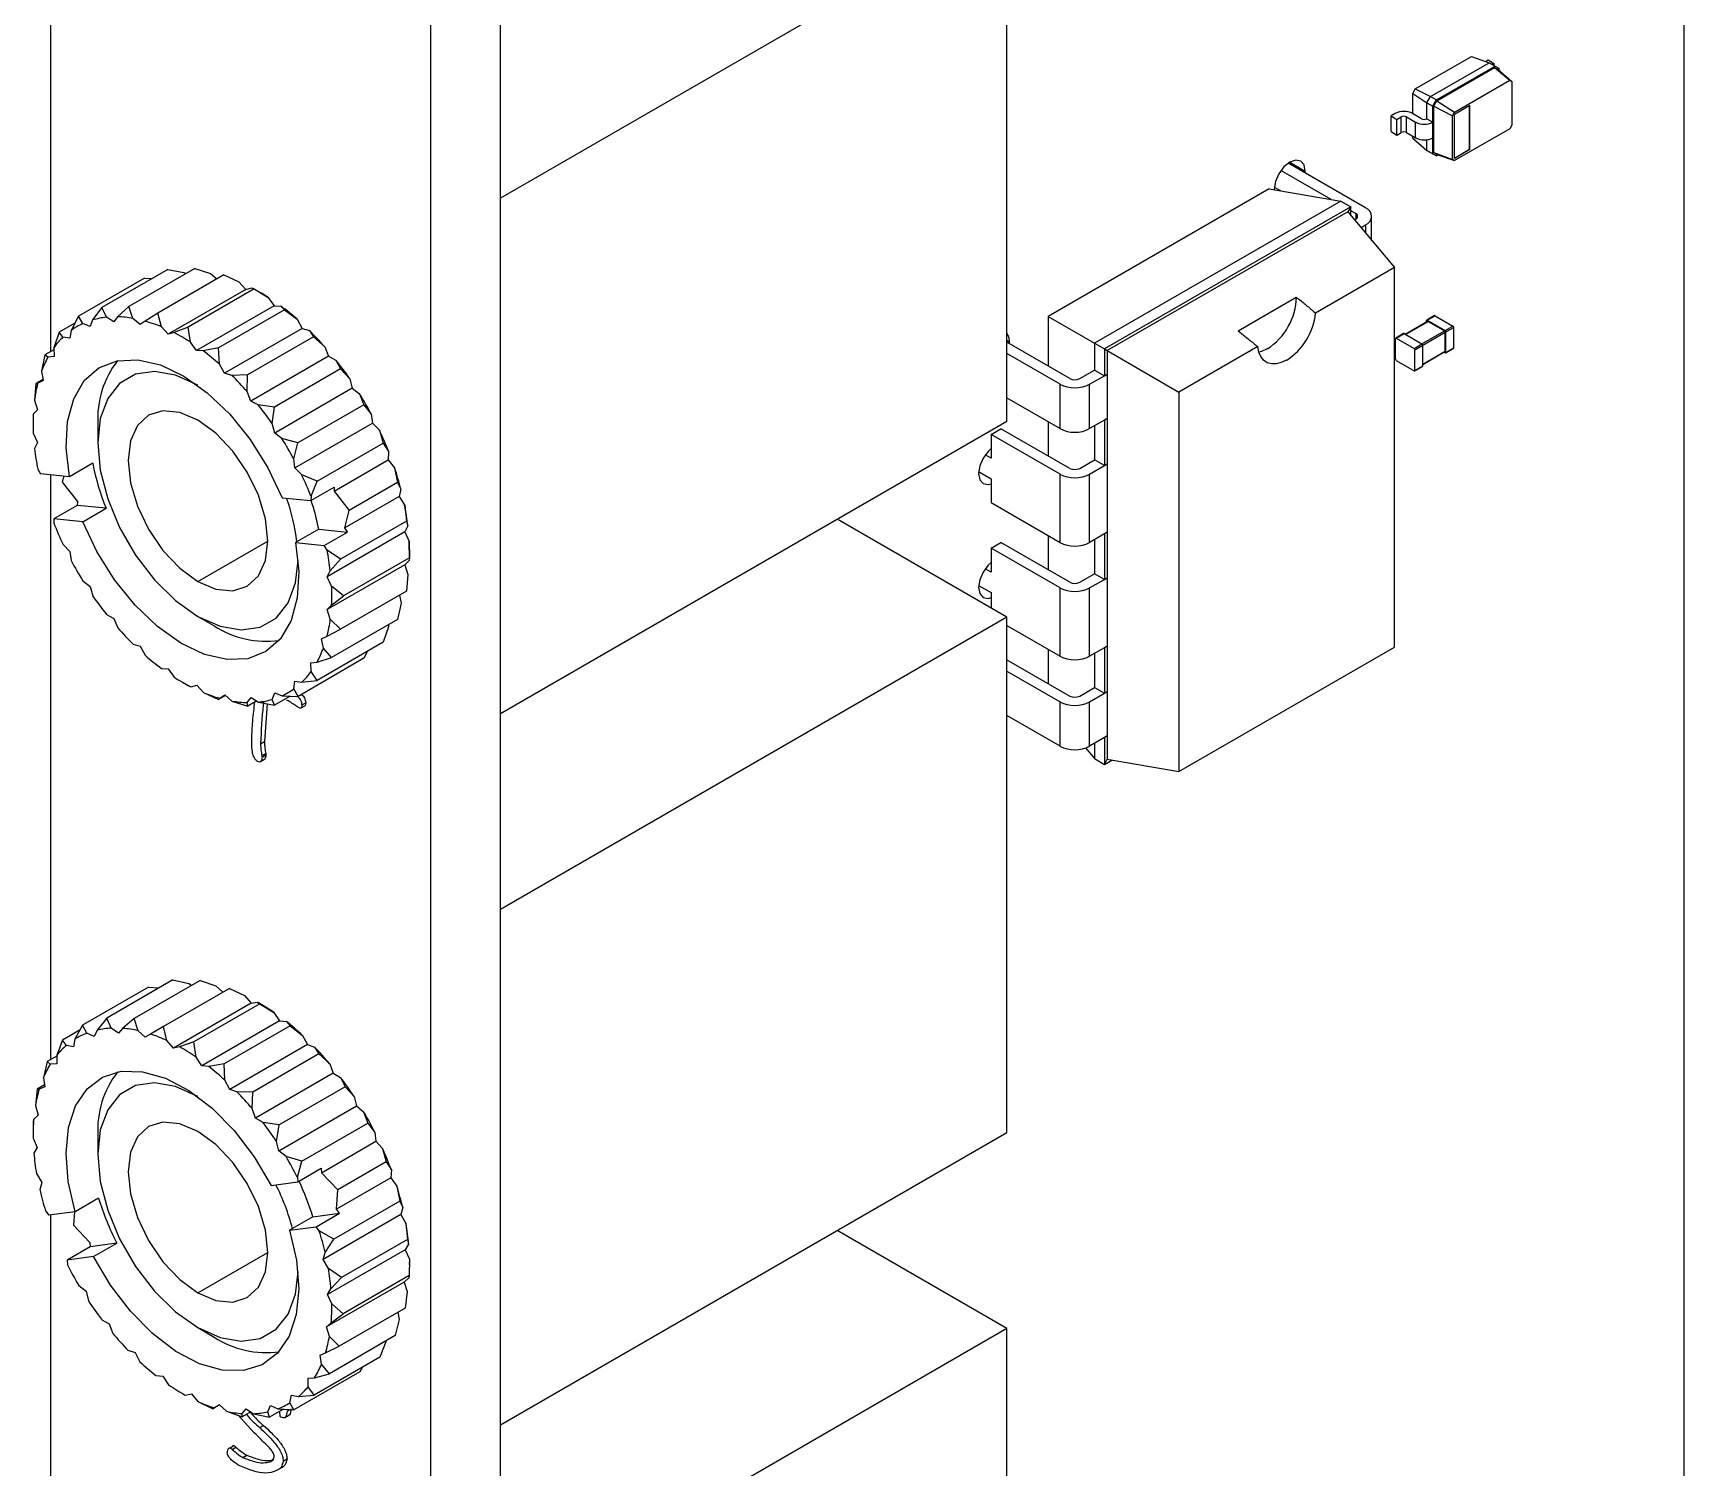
# Model space of a CAD drawing. Extents: x 399 to 630, y 430 to 560.
# Drawn here: x 398.61 to 428.7, y 500.9 to 527.05 of the extents above; entities that cross this region are included whole.
import ezdxf

# ---------------------------------------------------------------- set-up
doc = ezdxf.new("R2010")
doc.units = 0
doc.layers.get('0').update_dxf_attribs({"linetype": 'CONTINUOUS'})

msp = doc.modelspace()

# ---------------------------------------------------------------- linework, layer by layer
at = {"color": 7, "linetype": 'CONTINUOUS'}
for p, q in [((428.696, 543.038), (428.696, 483.928)), ((398.927, 535.855), (398.927, 521.243)), ((407.129, 430.399), (407.129, 535.324)), ((405.857, 482.331), (405.857, 531.936)), ((416.357, 529.367), (407.129, 524.04)), ((416.357, 519.976), (416.357, 529.367)), ((423.799, 526.032), (424.825, 526.624)), ((424.825, 526.624), (425.146, 526.511)), ((425.08, 526.534), (425.125, 526.56)), ((425.125, 526.56), (425.231, 526.499)), ((424.078, 525.895), (425.146, 526.511)), ((424.185, 525.834), (425.252, 526.45)), ((424.193, 525.818), (425.243, 526.424)), ((425.146, 526.511), (425.252, 526.45)), ((425.231, 526.499), (425.199, 526.481)), ((425.231, 526.499), (425.231, 526.462)), ((425.252, 526.45), (425.243, 526.424)), ((425.243, 526.424), (425.523, 526.19)), ((425.243, 526.424), (425.302, 526.391)), ((425.252, 526.45), (425.319, 526.411)), ((425.319, 526.411), (425.302, 526.391)), ((425.302, 526.391), (425.56, 526.169)), ((425.319, 526.411), (425.319, 526.376)), ((423.753, 525.952), (423.799, 526.032)), ((423.753, 525.952), (424.011, 525.778)), ((423.753, 525.581), (423.753, 525.952)), ((423.799, 526.032), (424.078, 525.895)), ((424.515, 525.608), (425.523, 526.19)), ((425.523, 526.19), (425.56, 526.169)), ((425.56, 526.169), (425.56, 525.372)), ((424.011, 525.778), (424.078, 525.895)), ((424.011, 525.778), (424.117, 525.717)), ((424.011, 525.489), (424.011, 525.778)), ((424.078, 525.895), (424.185, 525.834)), ((424.117, 525.717), (424.185, 525.834)), ((424.117, 525.717), (424.135, 525.717)), ((424.117, 525.427), (424.117, 525.717)), ((424.135, 525.717), (424.193, 525.818)), ((424.135, 525.717), (424.478, 525.544)), ((424.135, 525.438), (424.135, 525.717)), ((424.185, 525.834), (424.193, 525.818)), ((424.193, 525.818), (424.515, 525.608)), ((424.796, 525.73), (424.513, 525.566)), ((424.789, 524.933), (424.789, 525.726)), ((424.796, 524.929), (424.796, 525.73)), ((423.435, 525.585), (423.357, 525.54)), ((423.357, 525.54), (423.463, 525.478)), ((423.357, 525.254), (423.357, 525.54)), ((423.463, 525.478), (423.541, 525.523)), ((423.463, 525.193), (423.463, 525.478)), ((423.541, 525.238), (423.541, 525.523)), ((423.64, 525.523), (423.806, 525.427)), ((423.64, 525.238), (423.64, 525.523)), ((423.912, 525.489), (423.746, 525.585)), ((423.806, 525.142), (423.806, 525.427)), ((424.011, 525.489), (424.117, 525.427)), ((424.117, 525.427), (424.135, 525.438)), ((424.117, 525.142), (424.117, 525.427)), ((424.135, 525.152), (424.135, 525.438)), ((424.478, 525.544), (424.515, 525.608)), ((424.478, 524.747), (424.478, 525.544)), ((424.513, 524.766), (424.513, 525.566)), ((425.56, 525.372), (425.523, 525.308)), ((423.357, 525.254), (423.463, 525.193)), ((423.463, 525.193), (423.541, 525.238)), ((423.64, 525.238), (423.806, 525.142)), ((423.753, 525.135), (423.753, 525.172)), ((423.753, 525.135), (424.011, 524.913)), ((424.011, 524.913), (424.011, 525.108)), ((424.117, 525.142), (424.135, 525.152)), ((424.117, 524.852), (424.117, 525.142)), ((424.135, 524.872), (424.135, 525.152)), ((425.523, 525.308), (424.515, 524.726)), ((424.011, 524.913), (424.117, 524.852)), ((424.078, 524.874), (424.011, 524.913)), ((424.078, 524.874), (424.185, 524.813)), ((424.117, 524.852), (424.135, 524.872)), ((424.185, 524.813), (424.117, 524.852)), ((424.135, 524.872), (424.478, 524.747)), ((424.193, 524.838), (424.135, 524.872)), ((424.185, 524.813), (424.193, 524.838)), ((424.215, 524.831), (424.185, 524.813)), ((424.193, 524.838), (424.515, 524.726)), ((424.515, 524.726), (424.478, 524.747)), ((424.513, 524.774), (424.789, 524.933)), ((424.796, 524.929), (424.513, 524.766)), ((424.789, 524.933), (424.796, 524.929)), ((422.265, 524.02), (421.351, 524.548)), ((422.893, 523.865), (421.482, 524.68)), ((421.512, 524.699), (421.795, 524.535)), ((421.138, 524.215), (417.106, 521.887)), ((421.138, 524.215), (422.444, 523.989)), ((421.23, 524.244), (421.343, 524.179)), ((422.444, 523.989), (417.954, 521.397)), ((422.623, 523.886), (418.133, 521.294)), ((422.444, 523.989), (422.623, 523.886)), ((422.623, 523.886), (422.57, 523.794)), ((422.623, 523.73), (422.623, 523.886)), ((422.57, 523.794), (418.186, 521.263)), ((422.57, 523.794), (423.418, 522.776)), ((422.713, 523.762), (422.623, 523.813)), ((422.713, 523.762), (422.713, 523.658)), ((422.81, 523.506), (422.893, 523.554)), ((422.893, 523.554), (422.893, 523.407)), ((423.004, 523.273), (423.004, 523.71)), ((401.067, 522.743), (399.865, 522.049)), ((401.556, 522.763), (400.354, 522.069)), ((402.087, 522.642), (400.884, 521.949)), ((401.067, 522.743), (401.36, 522.687)), ((401.36, 522.687), (401.392, 522.668)), ((401.556, 522.763), (401.844, 522.668)), ((401.844, 522.668), (401.96, 522.569)), ((402.087, 522.642), (402.362, 522.515)), ((423.418, 522.776), (421.983, 521.947)), ((423.418, 515.857), (423.418, 522.776)), ((400.639, 522.584), (399.437, 521.89)), ((400.639, 522.584), (400.781, 522.578)), ((402.485, 522.379), (401.07, 521.563)), ((402.638, 522.387), (401.436, 521.693)), ((402.362, 522.515), (402.485, 522.379)), ((402.485, 522.379), (402.593, 522.408)), ((402.593, 522.408), (402.638, 522.387)), ((402.638, 522.387), (402.896, 522.234)), ((402.746, 522.325), (402.64, 522.386)), ((399.865, 522.049), (399.695, 521.822)), ((399.946, 521.871), (399.865, 522.049)), ((400.354, 522.069), (400.15, 521.879)), ((400.43, 521.852), (400.354, 522.069)), ((403.004, 522.079), (401.59, 521.263)), ((402.896, 522.234), (403.004, 522.079)), ((403.004, 522.079), (403.126, 522.074)), ((403.126, 522.074), (403.19, 522.006)), ((420.572, 521.627), (421.631, 522.239)), ((399.37, 521.762), (399.085, 521.598)), ((399.437, 521.89), (399.302, 521.632)), ((399.515, 521.755), (399.437, 521.89)), ((399.648, 521.703), (399.515, 521.755)), ((399.695, 521.822), (399.648, 521.703)), ((400.08, 521.787), (399.946, 521.871)), ((400.15, 521.879), (400.08, 521.787)), ((400.561, 521.74), (400.43, 521.852)), ((400.652, 521.801), (400.561, 521.74)), ((400.884, 521.949), (400.652, 521.801)), ((400.948, 521.699), (400.884, 521.949)), ((403.19, 522.006), (401.988, 521.312)), ((403.19, 522.006), (403.423, 521.835)), ((403.423, 521.835), (403.514, 521.668)), ((417.106, 521.887), (417.954, 521.397)), ((417.106, 521.887), (417.106, 520.985)), ((424.023, 521.795), (423.617, 521.56)), ((423.622, 521.557), (424.033, 521.794)), ((424.004, 521.784), (424.004, 521.81)), ((424.15, 521.901), (424.008, 521.819)), ((424.018, 521.818), (424.16, 521.9)), ((424.018, 521.818), (424.344, 521.63)), ((424.033, 521.794), (424.33, 521.622)), ((424.16, 521.9), (424.485, 521.712)), ((424.344, 521.63), (424.485, 521.712)), ((399.085, 521.598), (398.987, 521.316)), ((399.155, 521.51), (399.085, 521.598)), ((399.281, 521.49), (399.155, 521.51)), ((399.302, 521.632), (399.281, 521.49)), ((401.07, 521.563), (400.948, 521.699)), ((401.179, 521.592), (401.07, 521.563)), ((401.436, 521.693), (401.179, 521.592)), ((401.481, 521.417), (401.436, 521.693)), ((401.59, 521.263), (401.481, 521.417)), ((403.514, 521.668), (402.1, 520.852)), ((403.721, 521.514), (402.519, 520.82)), ((403.514, 521.668), (403.645, 521.629)), ((403.645, 521.629), (403.721, 521.514)), ((403.721, 521.514), (403.924, 521.334)), ((416.357, 521.453), (416.406, 521.425)), ((417.505, 520.755), (416.357, 521.417)), ((423.439, 521.108), (423.439, 521.483)), ((423.584, 521.574), (423.443, 521.493)), ((423.453, 521.492), (423.594, 521.573)), ((423.453, 521.492), (423.778, 521.304)), ((423.594, 521.573), (423.919, 521.385)), ((423.919, 521.385), (424.33, 521.622)), ((423.934, 521.361), (424.344, 521.598)), ((424.344, 521.255), (424.344, 521.598)), ((424.358, 521.606), (424.499, 521.688)), ((424.358, 521.23), (424.358, 521.606)), ((424.499, 521.312), (424.499, 521.688)), ((398.824, 521.184), (398.762, 520.887)), ((398.988, 521.278), (398.824, 521.184)), ((398.877, 521.143), (398.824, 521.184)), ((398.992, 521.158), (398.877, 521.143)), ((398.987, 521.316), (398.992, 521.158)), ((401.712, 521.258), (401.59, 521.263)), ((401.988, 521.312), (401.712, 521.258)), ((402.009, 521.019), (401.988, 521.312)), ((403.995, 521.161), (402.58, 520.345)), ((403.924, 521.334), (403.995, 521.161)), ((403.995, 521.161), (404.129, 521.09)), ((417.325, 520.651), (416.357, 521.21)), ((417.954, 521.397), (417.954, 520.91)), ((417.954, 521.397), (418.133, 521.294)), ((418.133, 521.294), (418.186, 521.263)), ((418.133, 521.294), (418.133, 520.807)), ((418.186, 521.263), (419.492, 520.509)), ((418.186, 521.263), (418.186, 520.837)), ((420.927, 521.338), (419.492, 520.509)), ((423.778, 521.304), (423.919, 521.385)), ((423.792, 521.279), (423.934, 521.361)), ((423.792, 520.904), (423.792, 521.279)), ((423.934, 520.985), (423.934, 521.361)), ((423.934, 521.018), (424.344, 521.255)), ((423.934, 521.011), (424.34, 521.246)), ((424.321, 521.235), (424.344, 521.222)), ((424.354, 521.221), (424.495, 521.303)), ((424.358, 521.23), (424.499, 521.312)), ((398.762, 520.887), (398.794, 520.718)), ((402.1, 520.852), (402.009, 521.019)), ((402.231, 520.813), (402.1, 520.852)), ((402.519, 520.82), (402.231, 520.813)), ((402.51, 520.518), (402.519, 520.82)), ((404.21, 520.93), (403.008, 520.236)), ((404.129, 521.09), (404.21, 520.93)), ((404.21, 520.93), (404.381, 520.751)), ((417.684, 520.755), (417.954, 520.91)), ((417.864, 520.651), (418.133, 520.807)), ((417.954, 520.91), (418.133, 520.807)), ((418.133, 520.807), (418.186, 520.837)), ((418.186, 520.837), (418.186, 520.028)), ((423.453, 521.083), (423.778, 520.896)), ((423.788, 520.895), (423.929, 520.976)), ((423.792, 520.904), (423.934, 520.985)), ((398.663, 520.664), (398.636, 520.361)), ((398.79, 520.737), (398.663, 520.664)), ((398.695, 520.67), (398.663, 520.664)), ((398.794, 520.718), (398.695, 520.67)), ((402.58, 520.345), (402.51, 520.518)), ((404.427, 520.579), (403.013, 519.762)), ((404.381, 520.751), (404.427, 520.579)), ((404.427, 520.579), (404.56, 520.478)), ((417.325, 519.842), (417.325, 520.651)), ((417.864, 519.842), (417.864, 520.651)), ((419.492, 520.509), (419.492, 513.591)), ((398.636, 520.361), (398.692, 520.187)), ((402.715, 520.274), (402.58, 520.345)), ((403.008, 520.236), (402.715, 520.274)), ((402.966, 519.935), (403.008, 520.236)), ((404.639, 520.276), (403.437, 519.583)), ((404.56, 520.478), (404.639, 520.276)), ((404.639, 520.276), (404.774, 520.107)), ((416.357, 520.401), (417.325, 519.842)), ((398.613, 520.108), (398.609, 520.058)), ((398.609, 520.059), (398.609, 519.937)), ((398.692, 520.187), (398.613, 520.108)), ((399.789, 519.924), (399.789, 519.581)), ((403.013, 519.762), (402.966, 519.935)), ((403.38, 519.126), (404.795, 519.942)), ((404.774, 520.107), (404.795, 519.942)), ((404.795, 519.942), (404.921, 519.816)), ((407.129, 514.649), (416.357, 519.976)), ((417.106, 519.969), (417.106, 519.347)), ((418.133, 519.998), (417.864, 519.842)), ((418.186, 520.028), (418.133, 519.998)), ((418.133, 519.998), (418.133, 519.168)), ((418.186, 520.028), (418.186, 519.199)), ((398.613, 519.758), (398.693, 519.587)), ((403.146, 519.661), (403.013, 519.762)), ((403.437, 519.583), (403.146, 519.661)), ((404.921, 519.816), (404.991, 519.579)), ((416.069, 519.738), (416.249, 519.841)), ((417.325, 519.013), (416.069, 519.738)), ((416.069, 519.738), (416.069, 519.302)), ((417.505, 519.116), (416.249, 519.841)), ((417.954, 519.894), (417.954, 519.272)), ((398.693, 519.587), (398.636, 519.479)), ((403.36, 519.291), (403.437, 519.583)), ((403.788, 518.885), (404.991, 519.579)), ((404.991, 519.579), (405.089, 519.428)), ((405.089, 519.428), (405.084, 519.276)), ((416.069, 519.302), (415.963, 519.363)), ((398.695, 519.102), (398.747, 519.017)), ((399.272, 518.965), (398.747, 519.017)), ((399.696, 519.21), (399.272, 518.965)), ((403.38, 519.126), (403.36, 519.291)), ((403.507, 518.999), (403.38, 519.126)), ((404.094, 518.705), (405.084, 519.276)), ((405.084, 519.276), (405.198, 519.129)), ((405.198, 519.129), (405.252, 518.863)), ((415.842, 519.06), (416.069, 518.929)), ((417.325, 517.768), (417.325, 519.013)), ((417.684, 519.116), (417.954, 519.272)), ((417.864, 519.013), (418.133, 519.168)), ((417.864, 517.768), (417.864, 519.013)), ((418.133, 519.168), (417.954, 519.272)), ((418.133, 519.168), (418.186, 519.199)), ((418.186, 519.199), (418.186, 517.954)), ((398.927, 518.999), (398.927, 508.344)), ((399.169, 518.976), (399.143, 518.867)), ((399.143, 518.867), (399.418, 518.515)), ((403.788, 518.885), (403.507, 518.999)), ((403.672, 518.532), (404.096, 518.777)), ((403.675, 518.612), (403.788, 518.885)), ((404.096, 518.777), (404.094, 518.705)), ((404.094, 518.705), (404.368, 518.353)), ((405.252, 518.863), (404.368, 518.353)), ((405.252, 518.863), (405.314, 518.74)), ((405.314, 518.74), (405.283, 518.607)), ((416.069, 518.929), (416.069, 518.493)), ((399.415, 518.443), (398.991, 518.198)), ((399.418, 518.515), (399.415, 518.443)), ((399.94, 518.391), (399.415, 518.443)), ((403.147, 518.584), (403.672, 518.532)), ((403.675, 518.612), (403.672, 518.532)), ((405.283, 518.607), (404.293, 518.035)), ((405.283, 518.607), (405.382, 518.444)), ((405.382, 518.444), (405.413, 518.157)), ((416.069, 518.493), (417.325, 517.768)), ((398.991, 518.198), (398.988, 518.118)), ((399.516, 518.146), (398.991, 518.198)), ((399.516, 518.146), (399.94, 518.391)), ((405.413, 518.157), (404.211, 517.463)), ((404.293, 518.035), (404.368, 518.353)), ((405.413, 518.157), (405.441, 518.068)), ((416.357, 516.404), (413.263, 518.19)), ((403.815, 518.009), (403.391, 517.765)), ((403.815, 518.009), (404.34, 517.958)), ((403.916, 517.713), (404.34, 517.958)), ((405.384, 517.959), (403.97, 517.143)), ((404.34, 517.958), (404.293, 518.035)), ((405.441, 518.068), (405.384, 517.959)), ((405.384, 517.959), (405.464, 517.788)), ((417.106, 517.895), (417.106, 517.273)), ((418.133, 517.924), (417.864, 517.768)), ((417.954, 517.82), (417.954, 517.198)), ((418.186, 517.954), (418.133, 517.924)), ((418.133, 517.924), (418.133, 517.094)), ((418.186, 517.954), (418.186, 517.125)), ((399.156, 517.731), (399.282, 517.604)), ((399.282, 517.604), (399.303, 517.439)), ((401.614, 517.058), (402.886, 517.793)), ((403.391, 517.765), (403.916, 517.713)), ((403.967, 517.628), (403.916, 517.713)), ((404.211, 517.463), (403.967, 517.628)), ((405.464, 517.788), (405.468, 517.489)), ((405.468, 517.487), (405.468, 517.61)), ((416.069, 517.664), (416.249, 517.767)), ((417.325, 516.939), (416.069, 517.664)), ((416.069, 517.664), (416.069, 517.228)), ((417.505, 517.042), (416.249, 517.767)), ((405.384, 517.359), (403.97, 516.543)), ((403.97, 517.143), (404.027, 517.251)), ((404.027, 517.251), (404.211, 517.463)), ((405.468, 517.489), (404.266, 516.795)), ((405.464, 517.439), (405.384, 517.359)), ((405.384, 517.359), (405.441, 517.185)), ((405.468, 517.489), (405.464, 517.439)), ((416.069, 517.228), (415.963, 517.289)), ((417.684, 517.042), (417.954, 517.198)), ((418.133, 517.094), (417.954, 517.198)), ((399.517, 517.069), (399.65, 516.968)), ((399.65, 516.968), (399.696, 516.795)), ((404.049, 516.972), (403.97, 517.143)), ((404.266, 516.795), (404.049, 516.972)), ((405.441, 517.185), (405.414, 516.883)), ((415.842, 516.986), (416.069, 516.855)), ((417.325, 515.694), (417.325, 516.939)), ((417.864, 516.939), (418.133, 517.094)), ((417.864, 515.694), (417.864, 516.939)), ((418.133, 517.094), (418.186, 517.125)), ((418.186, 517.125), (418.186, 515.88)), ((403.97, 516.543), (404.05, 516.622)), ((404.05, 516.622), (404.266, 516.795)), ((405.414, 516.883), (404.212, 516.189)), ((405.315, 516.659), (405.253, 516.363)), ((405.287, 516.809), (405.315, 516.659)), ((416.069, 516.855), (416.069, 516.57)), ((399.948, 516.456), (400.082, 516.385)), ((400.082, 516.385), (400.152, 516.212)), ((401.614, 516.421), (401.911, 516.25)), ((404.027, 516.369), (403.97, 516.543)), ((404.212, 516.189), (404.027, 516.369)), ((405.253, 516.363), (404.051, 515.669)), ((416.357, 516.404), (407.129, 511.077)), ((416.357, 507.014), (416.357, 516.404)), ((403.869, 516.012), (403.968, 516.06)), ((403.901, 515.843), (403.869, 516.012)), ((403.968, 516.06), (404.212, 516.189)), ((405.09, 516.23), (404.992, 515.949)), ((405.089, 516.268), (405.09, 516.23)), ((416.357, 516.253), (417.325, 515.694)), ((400.432, 515.917), (400.563, 515.878)), ((400.563, 515.878), (400.654, 515.711)), ((404.992, 515.949), (403.79, 515.255)), ((404.051, 515.669), (403.901, 515.843)), ((404.707, 515.784), (404.64, 515.657)), ((417.106, 515.821), (417.106, 515.199)), ((418.133, 515.85), (417.864, 515.694)), ((417.954, 515.746), (417.954, 515.124)), ((418.186, 515.88), (418.133, 515.85)), ((418.133, 515.85), (418.133, 515.02)), ((418.186, 515.88), (418.186, 515.051)), ((419.492, 513.591), (423.418, 515.857)), ((400.95, 515.472), (401.072, 515.467)), ((401.072, 515.467), (401.181, 515.313)), ((404.64, 515.657), (403.438, 514.963)), ((403.67, 515.572), (403.785, 515.587)), ((403.676, 515.414), (403.67, 515.572)), ((403.79, 515.255), (403.676, 515.414)), ((403.785, 515.587), (404.051, 515.669)), ((416.357, 515.631), (417.505, 514.968)), ((416.357, 515.423), (417.325, 514.865)), ((401.331, 515.222), (401.437, 515.16)), ((401.438, 515.159), (401.484, 515.138)), ((401.484, 515.138), (401.592, 515.167)), ((401.592, 515.167), (401.714, 515.031)), ((403.361, 515.098), (403.382, 515.24)), ((403.438, 514.963), (403.361, 515.098)), ((403.382, 515.24), (403.508, 515.22)), ((403.508, 515.22), (403.79, 515.255)), ((417.684, 514.968), (417.954, 515.124)), ((417.954, 515.124), (418.133, 515.02)), ((401.714, 515.031), (401.99, 514.904)), ((402.117, 514.977), (401.99, 514.904)), ((401.99, 514.904), (402.011, 514.929)), ((402.011, 514.929), (402.102, 514.99)), ((402.102, 514.99), (402.233, 514.878)), ((402.233, 514.878), (402.521, 514.784)), ((402.512, 514.851), (402.582, 514.943)), ((402.521, 514.784), (402.512, 514.851)), ((402.685, 514.879), (402.521, 514.784)), ((402.582, 514.943), (402.717, 514.859)), ((402.717, 514.859), (403.01, 514.804)), ((402.874, 514.829), (402.826, 514.141)), ((402.968, 514.908), (403.014, 515.027)), ((403.01, 514.804), (402.968, 514.908)), ((403.295, 514.968), (403.01, 514.804)), ((403.014, 515.027), (403.147, 514.975)), ((403.147, 514.975), (403.438, 514.963)), ((403.494, 514.751), (403.564, 514.792)), ((403.507, 514.807), (403.578, 514.848)), ((417.325, 514.056), (417.325, 514.865)), ((417.864, 514.865), (418.133, 515.02)), ((417.864, 514.056), (417.864, 514.865)), ((418.133, 515.02), (418.186, 515.051)), ((418.186, 515.051), (418.186, 514.242)), ((417.325, 514.056), (416.357, 514.615)), ((418.133, 514.211), (417.864, 514.056)), ((418.186, 514.242), (418.133, 514.211)), ((418.133, 514.211), (418.133, 513.724)), ((418.186, 514.242), (418.186, 513.816)), ((402.755, 514.1), (402.826, 514.141)), ((402.779, 513.883), (402.85, 513.924)), ((402.783, 513.855), (402.853, 513.896)), ((417.789, 514.026), (417.954, 513.828)), ((417.954, 514.108), (417.954, 513.828)), ((402.757, 513.778), (402.828, 513.819)), ((417.954, 513.828), (418.133, 513.724)), ((418.133, 513.724), (418.186, 513.816)), ((418.133, 513.724), (418.268, 513.802)), ((418.186, 513.816), (419.492, 513.591)), ((401.155, 509.795), (399.953, 509.101)), ((401.654, 509.788), (400.452, 509.094)), ((401.155, 509.795), (401.448, 509.732)), ((401.448, 509.732), (401.498, 509.698)), ((401.654, 509.788), (401.94, 509.687)), ((401.94, 509.687), (402.068, 509.571)), ((400.714, 509.662), (399.512, 508.968)), ((400.714, 509.662), (400.902, 509.649)), ((402.19, 509.642), (400.988, 508.948)), ((402.19, 509.642), (402.463, 509.509)), ((402.463, 509.509), (402.583, 509.369)), ((402.583, 509.369), (402.694, 509.392)), ((402.694, 509.392), (402.743, 509.362)), ((402.746, 509.362), (402.711, 509.382)), ((399.953, 509.101), (399.776, 508.881)), ((400.034, 508.915), (399.953, 509.101)), ((400.452, 509.094), (400.242, 508.912)), ((400.526, 508.87), (400.452, 509.094)), ((402.583, 509.369), (401.168, 508.553)), ((402.743, 509.362), (401.541, 508.668)), ((402.743, 509.362), (402.996, 509.204)), ((402.996, 509.204), (403.102, 509.047)), ((399.466, 508.885), (399.145, 508.7)), ((399.512, 508.968), (399.37, 508.715)), ((399.592, 508.825), (399.512, 508.968)), ((399.726, 508.766), (399.592, 508.825)), ((399.776, 508.881), (399.726, 508.766)), ((400.168, 508.826), (400.034, 508.915)), ((400.242, 508.912), (400.168, 508.826)), ((400.655, 508.754), (400.526, 508.87)), ((400.75, 508.809), (400.655, 508.754)), ((400.988, 508.948), (400.75, 508.809)), ((401.049, 508.692), (400.988, 508.948)), ((403.102, 509.047), (401.688, 508.231)), ((403.293, 508.958), (402.091, 508.264)), ((403.102, 509.047), (403.226, 509.036)), ((403.226, 509.036), (403.293, 508.958)), ((403.293, 508.958), (403.52, 508.785)), ((403.52, 508.785), (403.608, 508.617)), ((399.145, 508.7), (399.04, 508.422)), ((399.217, 508.603), (399.145, 508.7)), ((399.345, 508.577), (399.217, 508.603)), ((399.37, 508.715), (399.345, 508.577)), ((401.168, 508.553), (401.049, 508.692)), ((401.28, 508.575), (401.168, 508.553)), ((401.541, 508.668), (401.28, 508.575)), ((401.582, 508.388), (401.541, 508.668)), ((403.608, 508.617), (402.194, 507.8)), ((403.608, 508.617), (403.74, 508.571)), ((403.74, 508.571), (403.817, 508.447)), ((398.866, 508.308), (398.797, 508.014)), ((399.04, 508.408), (398.866, 508.308)), ((398.923, 508.258), (398.866, 508.308)), ((399.04, 508.267), (398.923, 508.258)), ((399.04, 508.422), (399.04, 508.267)), ((401.688, 508.231), (401.582, 508.388)), ((401.812, 508.219), (401.688, 508.231)), ((402.091, 508.264), (401.812, 508.219)), ((402.106, 507.969), (402.091, 508.264)), ((403.817, 508.447), (402.615, 507.753)), ((403.817, 508.447), (404.015, 508.267)), ((404.015, 508.267), (404.081, 508.094)), ((398.818, 507.883), (398.685, 507.807)), ((398.797, 508.014), (398.824, 507.846)), ((402.194, 507.8), (402.106, 507.969)), ((404.081, 508.094), (402.666, 507.277)), ((404.081, 508.094), (404.215, 508.017)), ((404.215, 508.017), (404.296, 507.848)), ((398.685, 507.807), (398.652, 507.504)), ((398.722, 507.804), (398.685, 507.807)), ((398.824, 507.846), (398.722, 507.804)), ((402.326, 507.755), (402.194, 507.8)), ((402.615, 507.753), (402.326, 507.755)), ((402.6, 507.451), (402.615, 507.753)), ((404.296, 507.848), (403.094, 507.154)), ((404.296, 507.848), (404.46, 507.671)), ((404.46, 507.671), (404.502, 507.499)), ((398.704, 507.331), (398.621, 507.257)), ((398.652, 507.504), (398.704, 507.331)), ((402.666, 507.277), (402.6, 507.451)), ((402.801, 507.2), (402.666, 507.277)), ((403.088, 506.683), (404.502, 507.499)), ((404.502, 507.499), (404.634, 507.393)), ((404.634, 507.393), (404.712, 507.185)), ((398.609, 507.014), (398.609, 506.974)), ((398.611, 507.215), (398.61, 507.014)), ((398.621, 507.257), (398.611, 507.215)), ((403.094, 507.154), (402.801, 507.2)), ((403.046, 506.854), (403.094, 507.154)), ((403.509, 506.491), (404.712, 507.185)), ((404.712, 507.185), (404.84, 507.018)), ((404.84, 507.018), (404.856, 506.855)), ((407.129, 501.687), (416.357, 507.014)), ((398.609, 506.914), (398.685, 506.742)), ((398.685, 506.742), (398.624, 506.639)), ((399.789, 506.961), (399.789, 506.619)), ((403.088, 506.683), (403.046, 506.854)), ((403.22, 506.577), (403.088, 506.683)), ((403.866, 506.283), (404.856, 506.855)), ((404.856, 506.855), (404.98, 506.724)), ((404.98, 506.724), (405.047, 506.481)), ((403.509, 506.491), (403.22, 506.577)), ((403.426, 506.202), (403.509, 506.491)), ((405.047, 506.481), (404.163, 505.971)), ((405.047, 506.481), (405.139, 506.335)), ((398.672, 506.266), (398.767, 506.102)), ((398.767, 506.102), (398.731, 505.973)), ((402.95, 506.052), (403.434, 506.117)), ((403.426, 506.202), (403.434, 506.117)), ((403.434, 506.117), (403.858, 506.362)), ((403.858, 506.362), (403.866, 506.283)), ((403.866, 506.283), (404.163, 505.971)), ((405.128, 506.187), (404.138, 505.615)), ((405.139, 506.335), (405.128, 506.187)), ((405.128, 506.187), (405.241, 506.036)), ((399.803, 505.817), (399.379, 505.572)), ((405.291, 505.765), (404.088, 505.071)), ((404.138, 505.615), (404.163, 505.971)), ((405.241, 506.036), (405.291, 505.765)), ((405.291, 505.765), (405.346, 505.648)), ((398.836, 505.585), (398.895, 505.507)), ((399.379, 505.572), (398.895, 505.507)), ((398.927, 505.511), (398.927, 495.405)), ((399.365, 505.57), (399.348, 505.324)), ((403.708, 505.478), (403.284, 505.233)), ((403.708, 505.478), (404.192, 505.543)), ((403.768, 505.298), (404.192, 505.543)), ((405.31, 505.519), (403.895, 504.703)), ((404.192, 505.543), (404.138, 505.615)), ((405.346, 505.648), (405.31, 505.519)), ((405.31, 505.519), (405.405, 505.355)), ((399.348, 505.324), (399.645, 505.011)), ((403.284, 505.233), (403.768, 505.298)), ((403.826, 505.22), (403.768, 505.298)), ((404.088, 505.071), (403.826, 505.22)), ((405.405, 505.355), (405.432, 505.065)), ((416.357, 503.441), (413.263, 505.228)), ((399.653, 504.933), (399.229, 504.688)), ((399.645, 505.011), (399.653, 504.933)), ((400.137, 504.998), (399.653, 504.933)), ((399.713, 504.753), (400.137, 504.998)), ((403.932, 504.831), (404.088, 505.071)), ((405.392, 504.879), (403.978, 504.063)), ((405.432, 505.065), (404.23, 504.371)), ((405.453, 504.982), (405.392, 504.879)), ((405.392, 504.879), (405.467, 504.707)), ((405.432, 505.065), (405.453, 504.982)), ((399.713, 504.753), (399.229, 504.688)), ((399.229, 504.688), (399.237, 504.603)), ((401.614, 504.096), (402.886, 504.83)), ((403.895, 504.703), (403.932, 504.831)), ((403.991, 504.538), (403.895, 504.703)), ((405.467, 504.707), (405.466, 504.406)), ((405.468, 504.607), (405.468, 504.647)), ((405.373, 504.29), (403.959, 503.474)), ((404.23, 504.371), (403.991, 504.538)), ((404.039, 504.166), (404.23, 504.371)), ((405.466, 504.406), (404.264, 503.712)), ((405.456, 504.364), (405.373, 504.29)), ((405.373, 504.29), (405.425, 504.117)), ((405.466, 504.406), (405.456, 504.364)), ((399.443, 504.228), (399.575, 504.122)), ((399.575, 504.122), (399.617, 503.95)), ((403.978, 504.063), (404.039, 504.166)), ((404.053, 503.89), (403.978, 504.063)), ((405.425, 504.117), (405.391, 503.815)), ((404.042, 503.548), (404.264, 503.712)), ((404.264, 503.712), (404.053, 503.89)), ((405.391, 503.815), (404.189, 503.121)), ((405.259, 503.738), (405.28, 503.608)), ((399.862, 503.604), (399.996, 503.527)), ((399.996, 503.527), (400.062, 503.354)), ((401.614, 503.459), (401.911, 503.287)), ((403.959, 503.474), (404.042, 503.548)), ((404.011, 503.3), (403.959, 503.474)), ((405.28, 503.608), (405.211, 503.313)), ((416.357, 503.441), (407.129, 498.114)), ((416.357, 494.051), (416.357, 503.441)), ((403.941, 503.001), (404.189, 503.121)), ((405.211, 503.313), (404.009, 502.619)), ((404.189, 503.121), (404.011, 503.3)), ((405.037, 503.199), (404.932, 502.921)), ((405.037, 503.213), (405.037, 503.199)), ((400.337, 503.05), (400.469, 503.005)), ((400.469, 503.005), (400.556, 502.836)), ((404.932, 502.921), (403.73, 502.227)), ((403.839, 502.959), (403.941, 503.001)), ((403.866, 502.791), (403.839, 502.959)), ((404.009, 502.619), (403.866, 502.791)), ((400.851, 502.586), (400.975, 502.574)), ((400.975, 502.574), (401.08, 502.417)), ((404.565, 502.653), (403.363, 501.959)), ((403.622, 502.538), (403.74, 502.546)), ((403.623, 502.382), (403.622, 502.538)), ((403.74, 502.546), (404.009, 502.619)), ((404.611, 502.736), (404.565, 502.653)), ((401.331, 502.259), (401.366, 502.239)), ((401.366, 502.24), (401.383, 502.23)), ((401.383, 502.23), (401.494, 502.252)), ((401.494, 502.252), (401.614, 502.112)), ((403.292, 502.09), (403.318, 502.227)), ((403.318, 502.227), (403.446, 502.202)), ((403.446, 502.202), (403.73, 502.227)), ((403.73, 502.227), (403.623, 502.382)), ((401.614, 502.112), (401.887, 501.979)), ((402.009, 502.05), (401.887, 501.979)), ((401.887, 501.979), (401.913, 501.996)), ((401.913, 501.996), (402.007, 502.051)), ((402.007, 502.051), (402.137, 501.934)), ((402.137, 501.934), (402.423, 501.833)), ((402.642, 501.539), (402.345, 501.861)), ((402.42, 501.893), (402.495, 501.979)), ((402.423, 501.833), (402.42, 501.893)), ((402.579, 501.923), (402.423, 501.833)), ((402.495, 501.979), (402.629, 501.89)), ((402.629, 501.89), (402.921, 501.826)), ((402.886, 501.924), (402.937, 502.039)), ((402.921, 501.826), (402.886, 501.924)), ((403.175, 501.973), (402.921, 501.826)), ((402.937, 502.039), (403.071, 501.98)), ((403.071, 501.98), (403.363, 501.959)), ((403.113, 501.837), (403.104, 501.932)), ((403.199, 501.82), (403.27, 501.861)), ((403.239, 501.938), (403.285, 501.965)), ((403.363, 501.959), (403.292, 502.09)), ((402.741, 501.636), (402.812, 501.676)), ((402.169, 501.252), (402.167, 501.251)), ((402.199, 501.269), (402.27, 501.31)), ((402.237, 501.241), (402.308, 501.282)), ((402.435, 501.092), (402.506, 501.133)), ((403.167, 501.025), (403.238, 501.065))]:
    msp.add_line(p, q, dxfattribs=at)
at = {"color": 7, "linetype": 'CONTINUOUS', "flags": 128}
for points in [[(421.793, 524.5), (421.795, 524.535), (421.773, 524.648), (421.712, 524.719), (421.62, 524.736), (421.512, 524.699), (421.403, 524.611), (421.312, 524.488), (421.25, 524.346), (421.229, 524.209), (421.229, 524.198)], [(421.455, 521.091), (421.358, 521.046), (421.264, 521.022), (421.177, 521.022), (421.099, 521.044), (421.033, 521.089), (420.982, 521.154), (420.946, 521.238), (420.927, 521.338)], [(421.102, 521.295), (420.995, 521.246), (420.948, 521.233)], [(399.272, 518.965), (399.212, 519.492), (399.238, 519.971), (399.351, 520.385), (399.544, 520.717), (399.811, 520.951), (400.141, 521.08), (400.519, 521.097), (400.93, 521.002), (401.358, 520.799), (401.785, 520.496), (402.193, 520.106), (402.566, 519.644), (402.888, 519.13), (403.147, 518.584)], [(401.614, 520.635), (401.208, 520.816), (400.822, 520.883), (400.476, 520.832), (400.187, 520.665), (399.97, 520.391), (399.835, 520.024), (399.789, 519.581), (399.835, 519.086), (399.97, 518.563), (400.187, 518.038), (400.476, 517.538), (400.822, 517.087), (401.208, 516.709), (401.614, 516.421)], [(401.614, 519.998), (401.284, 520.138), (400.977, 520.168), (400.714, 520.087), (400.511, 519.899), (400.384, 519.618), (400.341, 519.263), (400.384, 518.857), (400.511, 518.429), (400.714, 518.008), (400.977, 517.623), (401.284, 517.298), (401.614, 517.058)], [(401.614, 517.058), (401.943, 516.918), (402.25, 516.888), (402.514, 516.969), (402.716, 517.157), (402.843, 517.438), (402.886, 517.793), (402.843, 518.199), (402.716, 518.627), (402.514, 519.048), (402.25, 519.433), (401.943, 519.758), (401.614, 519.998)], [(416.069, 519.477), (416.015, 519.427), (415.924, 519.303), (415.862, 519.162), (415.841, 519.024), (415.862, 518.912), (415.924, 518.841), (416.015, 518.823), (416.069, 518.836)], [(403.391, 517.765), (403.451, 517.238), (403.424, 516.759), (403.312, 516.345), (403.118, 516.013), (402.851, 515.779), (402.522, 515.65), (402.144, 515.633), (401.732, 515.728), (401.304, 515.931), (400.878, 516.234), (400.469, 516.624), (400.096, 517.086), (399.774, 517.6), (399.516, 518.146)], [(401.614, 516.421), (402.02, 516.24), (402.405, 516.173), (402.751, 516.224), (403.04, 516.391), (403.257, 516.665), (403.392, 517.032), (403.438, 517.438)], [(416.069, 517.403), (416.015, 517.353), (415.924, 517.229), (415.862, 517.088), (415.841, 516.95), (415.862, 516.838), (415.924, 516.767), (416.015, 516.749), (416.069, 516.762)], [(399.379, 505.572), (399.252, 506.119), (399.21, 506.637), (399.255, 507.104), (399.386, 507.502), (399.596, 507.813), (399.877, 508.025), (400.218, 508.13), (400.605, 508.123), (401.022, 508.005), (401.451, 507.779), (401.875, 507.456), (402.277, 507.049), (402.64, 506.574), (402.95, 506.052)], [(401.614, 507.672), (401.208, 507.854), (400.822, 507.92), (400.476, 507.869), (400.187, 507.702), (399.97, 507.428), (399.835, 507.061), (399.789, 506.619), (399.835, 506.123), (399.97, 505.6), (400.187, 505.075), (400.476, 504.575), (400.822, 504.124), (401.208, 503.746), (401.614, 503.459)], [(401.614, 507.035), (401.284, 507.175), (400.977, 507.206), (400.714, 507.124), (400.511, 506.937), (400.384, 506.656), (400.341, 506.3), (400.384, 505.895), (400.511, 505.467), (400.714, 505.046), (400.977, 504.66), (401.284, 504.336), (401.614, 504.096)], [(401.614, 504.096), (401.943, 503.956), (402.25, 503.925), (402.514, 504.007), (402.716, 504.194), (402.843, 504.475), (402.886, 504.831), (402.843, 505.236), (402.716, 505.664), (402.514, 506.085), (402.25, 506.471), (401.943, 506.795), (401.614, 507.035)], [(403.284, 505.233), (403.411, 504.686), (403.453, 504.168), (403.407, 503.701), (403.277, 503.303), (403.067, 502.992), (402.785, 502.779), (402.444, 502.675), (402.058, 502.682), (401.641, 502.8), (401.212, 503.026), (400.788, 503.349), (400.386, 503.756), (400.022, 504.23), (399.713, 504.753)], [(405.467, 504.707), (405.468, 504.663), (405.468, 504.647)], [(401.614, 503.459), (402.02, 503.277), (402.405, 503.21), (402.751, 503.262), (403.04, 503.429), (403.257, 503.703), (403.392, 504.07), (403.438, 504.476)]]:
    msp.add_lwpolyline(points, dxfattribs=at)
at = {"color": 7, "linetype": 'CONTINUOUS'}
for centre, radius, start, end in [((423.591, 525.284), 0.338, 62.6097, 117.3903), ((423.591, 525.428), 0.108, 62.6097, 117.3903), ((423.962, 525.728), 0.338, 242.6097, 297.3903), ((423.962, 525.584), 0.108, 242.6097, 297.3903), ((423.591, 525.142), 0.108, 62.6097, 117.3903), ((423.962, 525.442), 0.338, 242.6097, 297.3903), ((422.834, 523.71), 0.166, 290.7834, 69.2166), ((422.693, 523.71), 0.0555, 290.7834, 69.2166), ((400.855, 519.052), 3.78, 57.3198, 59.9768), ((400.317, 518.288), 4.715, 48.7974, 53.4296), ((420.487, 522.261), 1.145, 302.4771, 358.9031), ((400.049, 520.586), 1.286, 114.5346, 125.5547), ((400.094, 520.445), 1.434, 95.9087, 106.1554), ((400.106, 519.994), 1.886, 80.1113, 88.6453), ((399.937, 519.263), 2.637, 67.4451, 74.2694), ((420.823, 522.072), 1.167, 302.8219, 353.8626), ((424.013, 521.811), 0.00873, 50.7967, 189.214), ((424.027, 521.786), 0.0101, 54.3818, 114.314), ((424.154, 521.892), 0.0101, 54.3818, 114.314), ((424.469, 521.686), 0.0307, 2.6055, 57.3945), ((400.15, 520.476), 1.435, 133.9306, 144.1704), ((399.521, 518.367), 3.626, 57.2629, 62.7817), ((399.643, 517.556), 5.71, 41.4267, 45.5032), ((416.148, 521.427), 0.259, 351.6852, 36.426), ((423.447, 521.485), 0.00873, 50.7967, 189.214), ((423.588, 521.565), 0.0101, 54.3818, 114.314), ((424.313, 521.596), 0.0307, 2.6055, 57.3945), ((424.327, 521.605), 0.0307, 2.6055, 57.3945), ((400.537, 520.239), 1.889, 151.427, 159.9521), ((398.903, 517.471), 4.715, 48.7974, 53.4296), ((423.469, 521.109), 0.0307, 182.6055, 237.3945), ((423.761, 521.278), 0.0307, 2.6055, 57.3945), ((423.903, 521.36), 0.0307, 2.6055, 57.3945), ((424.334, 521.254), 0.0101, 305.698, 5.6204), ((424.349, 521.229), 0.00873, 230.7967, 9.214), ((424.489, 521.311), 0.0101, 305.698, 5.6204), ((401.517, 520.021), 1.73, 142.2184, 183.2271), ((398.229, 516.74), 5.71, 41.4267, 45.5032), ((399.108, 517.104), 6.411, 34.6782, 38.452), ((423.783, 520.902), 0.00873, 230.7967, 9.214), ((423.924, 520.984), 0.0101, 305.698, 5.6204), ((401.255, 520.021), 2.642, 165.7874, 172.6043), ((417.594, 521.171), 0.586, 242.6097, 297.3903), ((417.594, 520.928), 0.195, 242.6097, 297.3903), ((397.694, 516.287), 6.411, 34.6782, 38.452), ((398.899, 516.961), 6.664, 28.1743, 31.8519), ((402.24, 519.934), 3.631, 177.2628, 182.7764), ((397.485, 516.145), 6.664, 28.1743, 31.8519), ((399.125, 517.07), 6.413, 21.5755, 25.3483), ((417.594, 520.362), 0.586, 242.6097, 297.3903), ((403.325, 520.022), 4.72, 186.6065, 191.2352), ((404.051, 520.06), 4.437, 191.035, 202.0942), ((399.782, 517.306), 5.715, 14.5274, 18.6019), ((417.594, 519.533), 0.586, 242.6097, 297.3903), ((417.594, 519.29), 0.195, 242.6097, 297.3903), ((397.711, 516.254), 6.413, 21.5755, 25.3483), ((399.867, 517.346), 3.579, 6.9875, 20.0999), ((399.62, 517.2), 4.272, 10.9225, 18.2222), ((400.752, 517.525), 4.72, 6.6065, 11.2352), ((404.952, 520.476), 6.413, 201.5755, 205.3483), ((399.338, 516.708), 4.72, 6.6065, 11.2352), ((401.701, 517.609), 3.766, 0.0126, 2.726), ((417.594, 518.288), 0.586, 242.6097, 297.3903), ((405.178, 520.585), 6.664, 208.1743, 211.8519), ((400.423, 516.796), 3.631, 357.2628, 2.7764), ((417.594, 517.459), 0.586, 242.6097, 297.3903), ((417.594, 517.216), 0.195, 242.6097, 297.3903), ((404.968, 520.443), 6.411, 214.6782, 218.452), ((401.407, 516.709), 2.642, 345.7874, 352.6043), ((404.434, 519.99), 5.71, 221.4267, 225.5032), ((402.857, 517.691), 1.724, 236.7033, 277.8516), ((403.759, 519.259), 4.715, 228.7974, 233.4296), ((402.126, 516.491), 1.889, 331.427, 339.9521), ((417.594, 516.214), 0.586, 242.6097, 297.3903), ((402.512, 516.254), 1.435, 313.9306, 324.1704), ((403.142, 518.363), 3.626, 237.2629, 242.7817), ((402.613, 516.144), 1.286, 294.5346, 305.5547), ((402.726, 517.467), 2.637, 247.4451, 254.2694), ((402.557, 516.736), 1.886, 260.1113, 268.6453), ((402.569, 516.285), 1.434, 275.9087, 286.1554), ((417.594, 515.385), 0.586, 242.6097, 297.3903), ((417.594, 515.142), 0.195, 242.6097, 297.3903), ((417.594, 514.576), 0.586, 242.6097, 297.3903), ((400.797, 505.995), 3.89, 55.5788, 59.941), ((400.052, 507.619), 1.291, 110.8685, 121.8592), ((400.104, 507.421), 1.496, 92.6735, 102.6352), ((400.091, 506.912), 2.006, 77.4898, 85.6799), ((399.877, 506.139), 2.809, 65.354, 71.897), ((400.189, 505.17), 4.917, 47.336, 51.8405), ((400.113, 507.548), 1.384, 130.3392, 140.8307), ((399.416, 505.23), 3.829, 55.552, 60.8734), ((399.525, 504.484), 5.871, 40.1155, 44.1172), ((400.438, 507.324), 1.78, 148.348, 157.2192), ((398.774, 504.353), 4.917, 47.336, 51.8405), ((401.517, 507.059), 1.73, 142.2184, 183.2271), ((399.039, 504.091), 6.496, 33.4403, 37.1809), ((401.095, 507.092), 2.478, 163.3133, 170.4266), ((398.111, 503.668), 5.871, 40.1155, 44.1172), ((398.907, 504.003), 6.655, 26.9442, 30.625), ((402.04, 506.975), 3.431, 175.2804, 181.0062), ((397.625, 503.274), 6.496, 33.4403, 37.1809), ((399.218, 504.147), 6.312, 20.2889, 24.102), ((403.122, 507.03), 4.515, 184.9683, 189.7361), ((397.493, 503.186), 6.655, 26.9442, 30.625), ((399.092, 504.069), 4.826, 16.9722, 25.271), ((404.13, 507.231), 5.543, 193.1113, 197.2692), ((404.488, 507.251), 4.9, 197.0208, 207.37), ((399.327, 504.214), 4.145, 14.6751, 26.5006), ((399.947, 504.39), 5.543, 13.1113, 17.2692), ((398.533, 503.574), 5.543, 13.1113, 17.2692), ((400.955, 504.591), 4.515, 4.9683, 9.7361), ((405.17, 507.618), 6.655, 206.9442, 210.625), ((399.541, 503.775), 4.515, 4.9683, 9.7361), ((405.038, 507.53), 6.496, 213.4403, 217.1809), ((400.623, 503.83), 3.431, 355.2804, 1.0062), ((404.552, 507.137), 5.871, 220.1155, 224.1172), ((402.857, 504.728), 1.724, 236.7033, 277.8516), ((401.567, 503.713), 2.478, 343.3133, 350.4266), ((403.888, 506.451), 4.917, 227.336, 231.8405), ((402.225, 503.48), 1.78, 328.348, 337.2192), ((403.246, 505.575), 3.829, 235.552, 240.8734), ((402.55, 503.257), 1.384, 310.3392, 320.8307), ((402.785, 504.666), 2.809, 245.354, 251.897), ((402.571, 503.893), 2.006, 257.4898, 265.6799), ((402.559, 503.384), 1.496, 272.6735, 282.6352), ((402.611, 503.186), 1.291, 290.8685, 301.8592)]:
    msp.add_arc(centre, radius, start, end, dxfattribs=at)
for points, knots in [([(421.631, 522.239), (421.672, 522.206), (421.739, 522.152), (421.831, 522.075), (421.908, 522.011), (421.958, 521.968), (421.983, 521.947)], [0, 0, 0, 0, 0.342159, 0.564264, 0.784189, 1, 1, 1, 1]), ([(420.572, 521.627), (420.612, 521.594), (420.678, 521.539), (420.771, 521.463), (420.849, 521.4), (420.902, 521.358), (420.927, 521.338)], [0, 0, 0, 0, 0.342159, 0.564264, 0.784189, 1, 1, 1, 1]), ([(402.594, 514.197), (402.599, 514.3), (402.607, 514.469), (402.631, 514.687), (402.645, 514.805), (402.652, 514.859)], [0, 0, 0, 0, 0.453483, 0.747013, 1, 1, 1, 1]), ([(402.81, 514.859), (402.808, 514.841), (402.779, 514.595), (402.767, 514.338), (402.755, 514.1)], [0, 0, 0, 0, 0.074172, 1, 1, 1, 1]), ([(403.375, 514.809), (403.347, 514.827), (403.298, 514.858), (403.248, 514.887), (403.226, 514.9)], [0, 0, 0, 0, 0.559976, 1, 1, 1, 1]), ([(403.46, 514.753), (403.444, 514.763), (403.416, 514.78), (403.387, 514.8), (403.375, 514.809)], [0, 0, 0, 0, 0.559927, 1, 1, 1, 1]), ([(403.434, 514.95), (403.442, 514.944), (403.461, 514.929), (403.488, 514.893), (403.501, 514.849), (403.505, 514.821), (403.507, 514.807)], [0, 0, 0, 0, 0.196154, 0.461081, 0.730844, 1, 1, 1, 1]), ([(403.507, 514.807), (403.506, 514.789), (403.505, 514.765), (403.493, 514.749), (403.48, 514.744), (403.468, 514.749), (403.46, 514.753)], [0, 0, 0, 0, 0.499675, 0.62552, 0.750859, 1, 1, 1, 1]), ([(403.497, 514.997), (403.508, 514.989), (403.53, 514.973), (403.559, 514.934), (403.571, 514.889), (403.576, 514.862), (403.578, 514.848)], [0, 0, 0, 0, 0.243584, 0.492879, 0.746725, 1, 1, 1, 1]), ([(403.578, 514.848), (403.578, 514.829), (403.577, 514.806), (403.566, 514.794), (403.564, 514.792)], [0, 0, 0, 0, 0.8302021, 1, 1, 1, 1]), ([(402.706, 513.773), (402.691, 513.785), (402.661, 513.808), (402.615, 513.886), (402.596, 514.022), (402.595, 514.127), (402.594, 514.197)], [0, 0, 0, 0, 0.124502, 0.249559, 0.498232, 1, 1, 1, 1]), ([(402.755, 514.1), (402.757, 514.061), (402.76, 513.99), (402.773, 513.916), (402.779, 513.883)], [0, 0, 0, 0, 0.559828, 1, 1, 1, 1]), ([(402.826, 514.141), (402.828, 514.102), (402.831, 514.031), (402.844, 513.957), (402.85, 513.924)], [0, 0, 0, 0, 0.559828, 1, 1, 1, 1]), ([(402.853, 513.896), (402.852, 513.881), (402.85, 513.851), (402.839, 513.826), (402.828, 513.82), (402.827, 513.819)], [0, 0, 0, 0, 0.4802766, 0.9607424, 1, 1, 1, 1]), ([(402.85, 513.924), (402.851, 513.918), (402.852, 513.909), (402.853, 513.9), (402.853, 513.896)], [0, 0, 0, 0, 0.56014, 1, 1, 1, 1]), ([(402.783, 513.855), (402.782, 513.84), (402.78, 513.809), (402.762, 513.78), (402.739, 513.762), (402.717, 513.77), (402.706, 513.773)], [0, 0, 0, 0, 0.280686, 0.561483, 0.781594, 1, 1, 1, 1]), ([(402.779, 513.883), (402.78, 513.878), (402.782, 513.868), (402.782, 513.859), (402.783, 513.855)], [0, 0, 0, 0, 0.56014, 1, 1, 1, 1]), ([(402.501, 501.878), (402.503, 501.875), (402.573, 501.778), (402.658, 501.705), (402.741, 501.636)], [0, 0, 0, 0, 0.030546, 1, 1, 1, 1]), ([(402.571, 501.919), (402.574, 501.916), (402.644, 501.818), (402.729, 501.746), (402.812, 501.676)], [0, 0, 0, 0, 0.030546, 1, 1, 1, 1]), ([(403.239, 501.938), (403.235, 501.896), (403.23, 501.844), (403.194, 501.815), (403.16, 501.813), (403.132, 501.828), (403.113, 501.837)], [0, 0, 0, 0, 0.499646, 0.624796, 0.750004, 1, 1, 1, 1]), ([(403.309, 501.979), (403.306, 501.935), (403.303, 501.885), (403.273, 501.865), (403.269, 501.862)], [0, 0, 0, 0, 0.857818, 1, 1, 1, 1]), ([(402.741, 501.636), (402.831, 501.551), (402.967, 501.424), (403.107, 501.235), (403.16, 501.111), (403.165, 501.053), (403.167, 501.025)], [0, 0, 0, 0, 0.5009156, 0.7503457, 0.8751968, 1, 1, 1, 1]), ([(402.812, 501.676), (402.902, 501.592), (403.038, 501.465), (403.178, 501.276), (403.231, 501.152), (403.235, 501.094), (403.238, 501.065)], [0, 0, 0, 0, 0.5009156, 0.7503457, 0.8751968, 1, 1, 1, 1]), ([(402.147, 501.177), (402.151, 501.2), (402.157, 501.233), (402.175, 501.268), (402.191, 501.269), (402.199, 501.269)], [0, 0, 0, 0, 0.562349, 0.784032, 1, 1, 1, 1]), ([(402.199, 501.269), (402.206, 501.265), (402.219, 501.256), (402.232, 501.246), (402.237, 501.241)], [0, 0, 0, 0, 0.559726, 1, 1, 1, 1]), ([(402.238, 501.291), (402.241, 501.296), (402.247, 501.309), (402.262, 501.31), (402.27, 501.31)], [0, 0, 0, 0, 0.421696, 1, 1, 1, 1]), ([(402.27, 501.31), (402.277, 501.305), (402.29, 501.297), (402.302, 501.287), (402.308, 501.282)], [0, 0, 0, 0, 0.559726, 1, 1, 1, 1]), ([(402.308, 501.282), (402.344, 501.25), (402.409, 501.192), (402.476, 501.151), (402.506, 501.133)], [0, 0, 0, 0, 0.559915, 1, 1, 1, 1]), ([(403.006, 501.11), (403, 501.133), (402.988, 501.179), (402.924, 501.259), (402.811, 501.378), (402.709, 501.474), (402.642, 501.539)], [0, 0, 0, 0, 0.122629, 0.247671, 0.498352, 1, 1, 1, 1]), ([(402.375, 500.94), (402.33, 500.967), (402.264, 501.008), (402.191, 501.081), (402.154, 501.134), (402.149, 501.163), (402.147, 501.177)], [0, 0, 0, 0, 0.500804, 0.750953, 0.876334, 1, 1, 1, 1]), ([(402.237, 501.241), (402.273, 501.209), (402.338, 501.151), (402.405, 501.11), (402.435, 501.092)], [0, 0, 0, 0, 0.559915, 1, 1, 1, 1]), ([(403.167, 501.025), (403.157, 500.984), (403.138, 500.902), (403.02, 500.833), (402.786, 500.776), (402.539, 500.874), (402.375, 500.94)], [0, 0, 0, 0, 0.124155, 0.24967, 0.500412, 1, 1, 1, 1]), ([(402.435, 501.092), (402.548, 501.048), (402.718, 500.982), (402.887, 501.003), (402.98, 501.03), (402.997, 501.084), (403.006, 501.11)], [0, 0, 0, 0, 0.499382, 0.750801, 0.876454, 1, 1, 1, 1]), ([(402.506, 501.133), (402.617, 501.091), (402.784, 501.029), (402.945, 501.034), (402.993, 501.057), (402.999, 501.06)], [0, 0, 0, 0, 0.634789, 0.954379, 1, 1, 1, 1]), ([(403.238, 501.065), (403.229, 501.024), (403.211, 500.947), (403.155, 500.916), (403.129, 500.902)], [0, 0, 0, 0, 0.531656, 1, 1, 1, 1])]:
    msp.add_open_spline(points, degree=3, knots=knots, dxfattribs=at)

doc.saveas('drawing.dxf')
